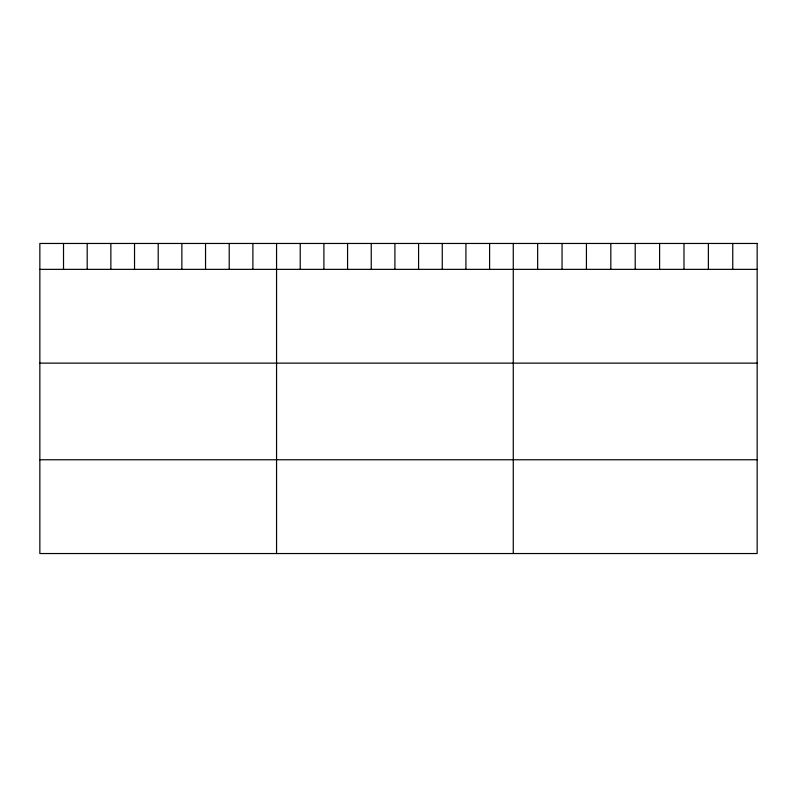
<?xml version="1.0" encoding="UTF-8"?>
<svg xmlns="http://www.w3.org/2000/svg" width="797" height="797" viewBox="0 0 797 797"><rect width="100%" height="100%" fill="white"/><g stroke="black" fill="none" stroke-linecap="round" stroke-linejoin="round"><path stroke-width="1.2" d="M39.85 269.356L757.15 269.356M39.85 363.133L757.15 363.133M39.85 459.759L757.15 459.759M732.762 243.464L732.762 269.356M708.374 243.464L708.374 269.356M683.985 243.464L683.985 269.356M659.597 243.464L659.597 269.356M635.209 243.464L635.209 269.356M610.821 243.464L610.821 269.356M586.433 243.464L586.433 269.356M562.044 243.464L562.044 269.356M537.656 243.464L537.656 269.356M513.268 243.464L513.268 553.536M489.597 243.464L489.597 269.356M465.926 243.464L465.926 269.356M442.255 243.464L442.255 269.356M418.584 243.464L418.584 269.356M394.913 243.464L394.913 269.356M371.243 243.464L371.243 269.356M347.572 243.464L347.572 269.356M323.901 243.464L323.901 269.356M300.23 243.464L300.23 269.356M276.559 243.464L276.559 553.536M252.888 243.464L252.888 269.356M229.217 243.464L229.217 269.356M205.546 243.464L205.546 269.356M181.875 243.464L181.875 269.356M158.204 243.464L158.204 269.356M134.534 243.464L134.534 269.356M110.863 243.464L110.863 269.356M87.192 243.464L87.192 269.356M63.521 243.464L63.521 269.356M757.15 243.464L39.85 243.464L39.85 553.536L757.15 553.536L757.15 243.464"/></g></svg>
